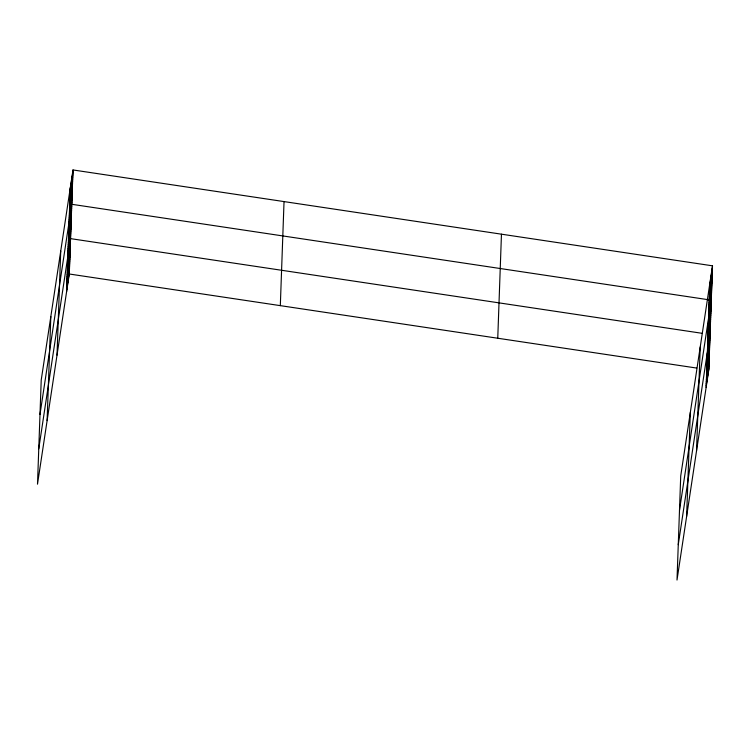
<?xml version="1.0" encoding="UTF-8"?>
<svg xmlns="http://www.w3.org/2000/svg" width="750" height="750" viewBox="0 0 750 750"><rect width="100%" height="100%" fill="white"/><g stroke="black" fill="none" stroke-linecap="round" stroke-linejoin="round"><path stroke-width="1.12" d="M47.109 420.619L50.822 316.566M57.019 355.134L60.722 251.072M66.628 291.572L70.341 187.519M72.994 169.95L41.212 380.128L37.5 484.181L69.281 274.003L72.994 169.95L712.5 265.819L708.787 369.872L677.006 580.05L680.719 475.997L712.5 265.819M280.322 305.644L284.034 201.591M497.756 338.241L501.459 234.188M686.616 516.487L690.328 412.434M696.525 450.994L700.228 346.941M706.134 387.441L709.847 283.378M70.266 189.422L72.928 171.862M70.2 191.334L72.862 173.766M70.134 193.238L72.787 175.678M70.069 195.15L72.722 177.581M69.994 197.053L72.656 179.494M69.928 198.966L72.591 181.397M69.862 200.869L72.516 183.309M69.797 202.772L72.45 185.213M69.722 204.684L72.384 187.125M69.656 206.588L72.319 189.028M69.591 208.5L72.244 190.941M69.525 210.403L72.178 192.844M69.45 212.316L72.112 194.756M69.384 214.219L72.038 196.659M69.319 216.131L71.972 198.572M69.253 218.034L71.906 200.475M69.178 219.947L71.841 202.387M39.984 414.459L71.766 204.291L711.272 300.159L679.491 510.328M69.047 223.763L71.7 206.203M68.981 225.666L71.634 208.106M68.906 227.578L71.569 210.019M68.841 229.481L71.494 211.922M68.775 231.394L71.428 213.825M68.709 233.297L71.363 215.738M68.634 235.209L71.297 217.641M68.569 237.112L71.222 219.553M68.503 239.025L71.156 221.456M68.438 240.928L71.091 223.369M68.362 242.841L71.025 225.272M68.297 244.744L70.95 227.184M68.231 246.656L70.884 229.088M68.166 248.559L70.819 231M68.091 250.472L70.753 232.903M68.025 252.375L70.678 234.816M67.959 254.288L70.612 236.719M38.756 448.8L70.547 238.631L702.356 333.347M67.828 258.056L70.481 240.487M67.753 259.913L70.416 242.353M67.688 261.778L70.35 244.219M67.622 263.644L70.284 246.075M67.556 265.5L70.219 247.941M67.491 267.366L70.144 249.797M67.425 269.222L70.078 251.662M67.359 271.088L70.013 253.528M67.294 272.953L69.947 255.384M67.228 274.809L69.881 257.25M67.162 276.675L69.816 259.116M67.097 278.531L69.75 260.972M67.031 280.397L69.684 262.838M66.966 282.262L69.619 264.694M66.891 284.119L69.553 266.559M66.825 285.984L69.488 268.425M66.759 287.85L69.422 270.281M66.694 289.706L69.356 272.147M709.772 285.291L712.434 267.731M709.706 287.194L712.359 269.634M709.641 289.106L712.294 271.547M709.575 291.009L712.228 273.45M709.5 292.922L712.163 275.363M709.434 294.825L712.087 277.266M709.369 296.737L712.022 279.178M709.303 298.641L711.956 281.081M709.228 300.553L711.891 282.994M709.163 302.456L711.816 284.897M709.097 304.369L711.75 286.8M709.031 306.272L711.684 288.712M708.956 308.184L711.619 290.616M708.891 310.087L711.544 292.528M708.825 312L711.478 294.431M708.759 313.903L711.413 296.344M708.684 315.816L711.347 298.247M708.553 319.631L711.206 302.062M708.488 321.534L711.141 303.975M708.413 323.447L711.075 305.878M708.347 325.35L711 307.791M708.281 327.262L710.934 309.694M708.216 329.166L710.869 311.606M708.141 331.078L710.803 313.509M708.075 332.981L710.728 315.422M708.009 334.894L710.662 317.325M707.944 336.797L710.597 319.237M707.869 338.7L710.531 321.141M707.803 340.613L710.456 323.053M707.737 342.516L710.391 324.956M707.672 344.428L710.325 326.869M707.597 346.331L710.259 328.772M707.531 348.244L710.184 330.684M707.466 350.147L710.119 332.587M678.263 544.669L710.053 334.5L707.85 334.163M707.334 353.916L709.988 336.356M707.259 355.781L709.922 338.222M707.194 357.647L709.856 340.078M707.128 359.503L709.791 341.944M707.062 361.369L709.725 343.809M706.997 363.234L709.65 345.666M706.931 365.091L709.584 347.531M706.866 366.956L709.519 349.397M706.8 368.812L709.453 351.253M706.734 370.678L709.387 353.119M706.669 372.544L709.322 354.975M706.603 374.4L709.256 356.841M706.538 376.266L709.191 358.706M706.472 378.122L709.125 360.562M706.397 379.988L709.059 362.428M706.331 381.853L708.994 364.284M706.266 383.709L708.928 366.15M706.2 385.575L708.862 368.016M69.281 274.003L696.703 368.062M706.594 369.544L708.787 369.872"/></g></svg>
